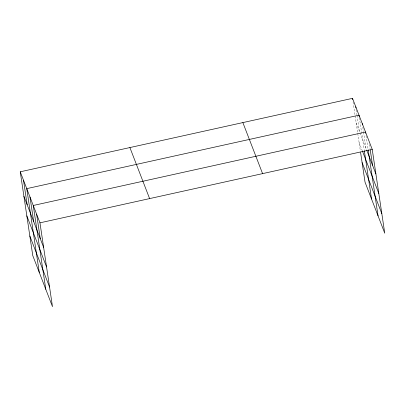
<?xml version="1.0" encoding="UTF-8"?>
<svg xmlns="http://www.w3.org/2000/svg" width="405" height="405" viewBox="0 0 405 405"><rect width="100%" height="100%" fill="white"/><g stroke="black" fill="none" stroke-linecap="round" stroke-linejoin="round"><path stroke-width="0.3" stroke-dasharray="2.02 1.52" d="M356.177 122.902L359.868 132.45M360.08 133.007L366.586 149.85M359.103 142.464L362.353 150.883M369.421 144.398L370.064 148.691M366.069 135.721L368.089 149.222M362.819 127.302L363.462 131.595M363.553 132.207L365.938 148.164M359.382 117.653L364.146 149.526M356.223 109.846L356.957 114.757M357.048 115.369L359.432 131.326M353.059 102.04L360.43 151.354"/><path stroke-width="0.61" d="M20.25 171.796L39.963 222.831L52.488 306.646L32.775 255.611L20.25 171.796L352.512 98.354L372.225 149.389L384.75 233.204L365.037 182.169L360.607 152.538M39.963 222.831L372.225 149.389M366.803 150.412L375.891 173.937M362.571 151.445L378.817 193.494M362.116 162.613L381.829 213.648M242.863 122.593L262.577 173.623M129.894 147.562L149.607 198.592M23.92 196.344L43.634 247.379M26.841 215.9L46.555 266.935M29.854 236.054L49.567 287.084M370.246 149.921L372.539 165.26M365.705 133.265L365.523 132.04L33.261 205.477L45.785 289.292M368.18 149.835L378.047 215.855M362.267 123.616L362.45 124.846M359.2 116.422L359.017 115.197L26.755 188.639L39.28 272.454M364.328 150.746L371.542 199.012M355.762 106.778L355.944 108.003M352.512 98.354L352.694 99.584M36.612 214.154L40.282 238.702M30.005 197.058L33.676 221.606M23.5 180.215L27.17 204.763"/></g></svg>
